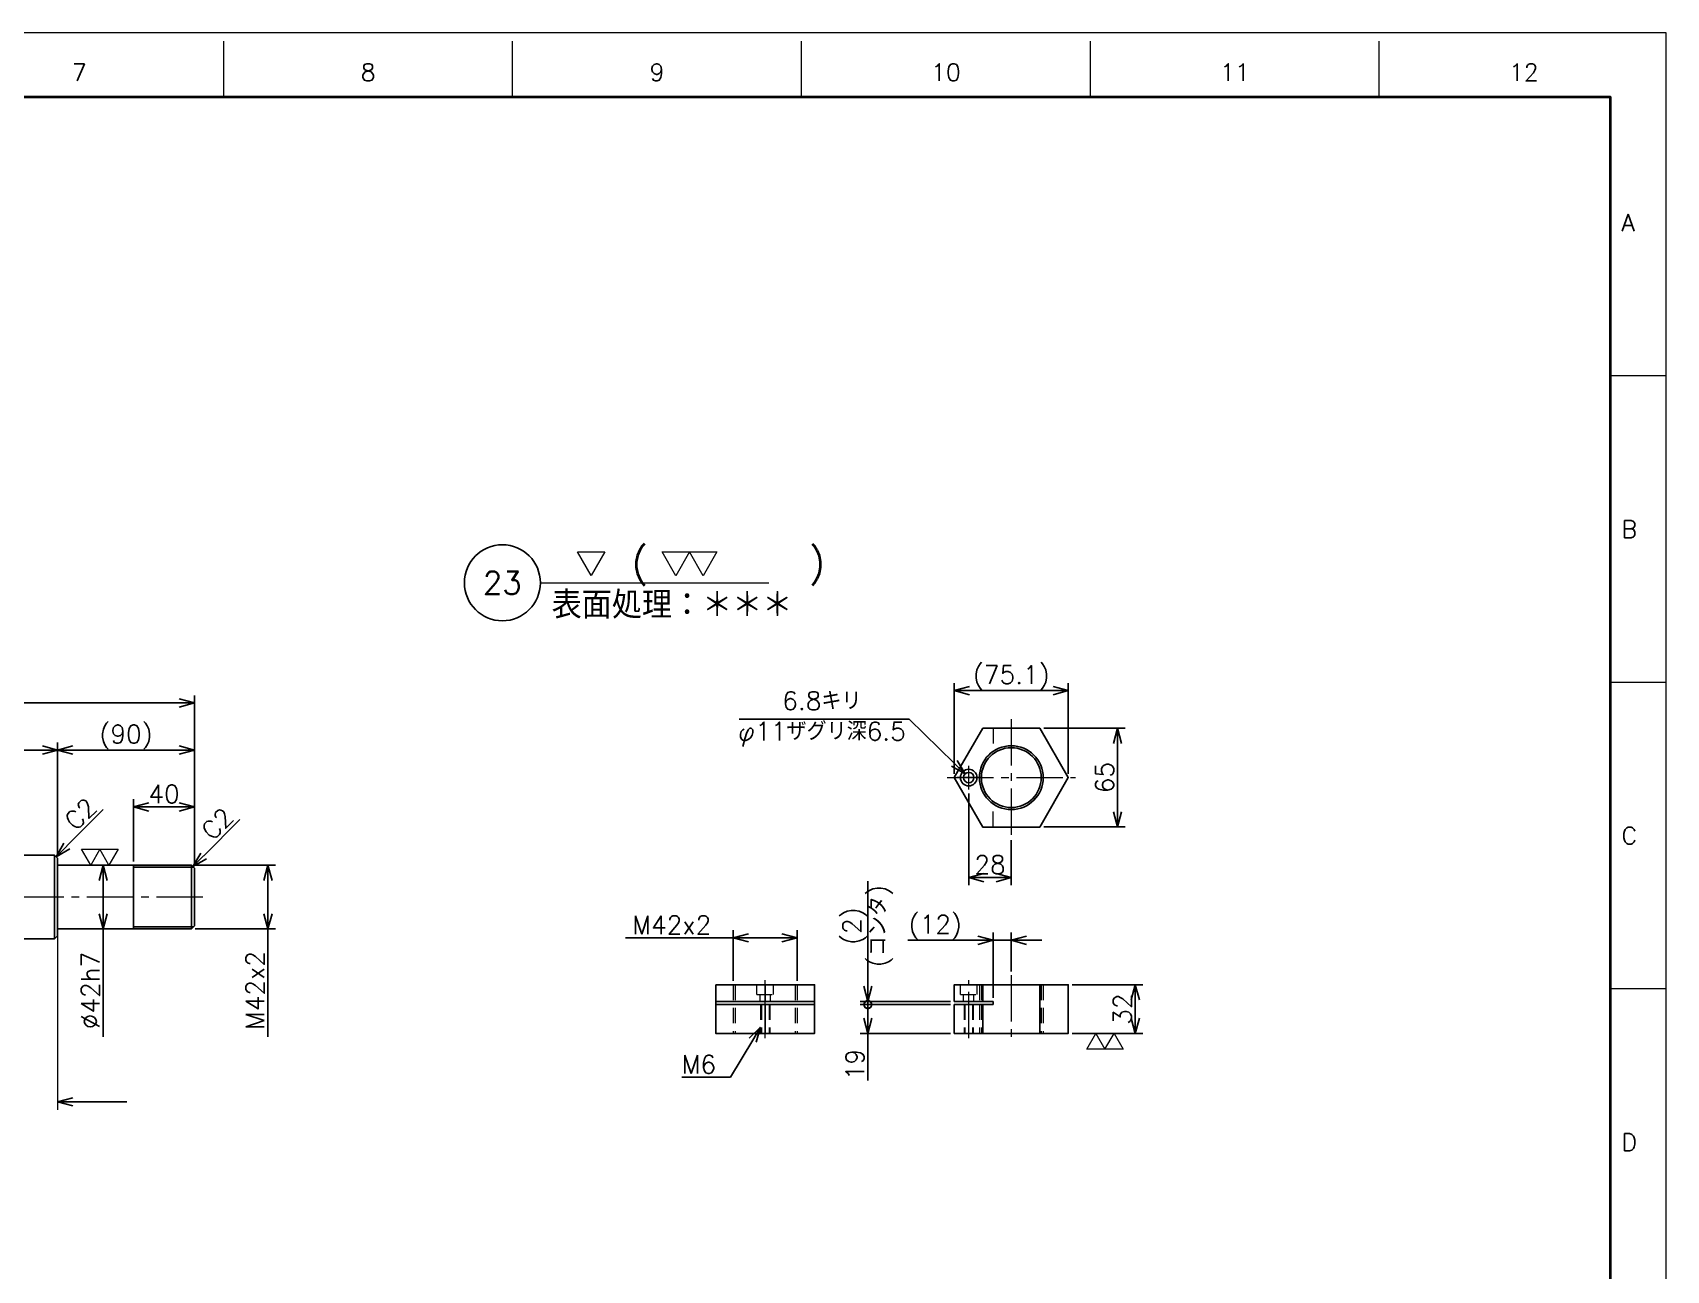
# Model space of a CAD drawing. Header units: millimetres. Extents: x 0 to 2352, y -34 to 1655.
# Drawn here: x 1277 to 2352, y 841 to 1655 of the extents above; entities that cross this region are included whole.
import ezdxf
from ezdxf import colors
from ezdxf.entities.mleader import LeaderData, LeaderLine
from ezdxf.enums import TextEntityAlignment as Align
from ezdxf.math import Vec2, Vec3

# ---------------------------------------------------------------- set-up
doc = ezdxf.new("R2010")
doc.units = ezdxf.units.MM
doc.header["$LTSCALE"] = 1.6
doc.header["$PDMODE"] = 99
doc.header["$PDSIZE"] = 1
doc.linetypes.add('CENTER2', pattern=[28.575, 19.05, -3.175, 3.175, -3.175])
doc.linetypes.add('HIDDEN', pattern=[9.525, 6.35, -3.175])
for name, color, linetype, lineweight in [('04_HIDDEN', 2, 'HIDDEN', 13), ('05_CENTER', 4, 'CENTER2', 13), ('07_TEXT', 3, 'Continuous', 13), ('08_DIM', 3, 'Continuous', 13), ('90_FRAME', 5, 'Continuous', 35)]:
    doc.layers.add(name, color=color, linetype=linetype, lineweight=lineweight)
doc.layers.add('91_BLANK', color=5, linetype='Continuous', lineweight=0, plot=False)
doc.styles.add('KSS_TXT', font='txt.shx', dxfattribs={"bigfont": 'extfont2.shx'})
doc.styles.get("Standard").update_dxf_attribs({"font": 'txt.shx', "bigfont": 'extfont2.shx'})
doc.dimstyles.new('KSS_DIM', dxfattribs={"dimscale": 4, "dimtxt": 3, "dimasz": 2.5, "dimexe": 1.25, "dimexo": 0.625, "dimtad": 1, "dimdsep": 46, "dimtxsty": 'KSS_TXT', "dimblk": 'OPEN30', "dimcen": 0, "dimazin": 2, "dimtfac": 0.75, "dimtmove": 0, "dimatfit": 3, "dimldrblk": 'OPEN30', "dimfxl": 1.25, "dimtolj": 1, "dimarcsym": 0})
doc.dimstyles.new('KSS_DIM$3', dxfattribs={"dimscale": 4, "dimtxt": 3, "dimasz": 2.5, "dimexe": 1.25, "dimexo": 0.625, "dimtad": 1, "dimtih": 1, "dimtoh": 1, "dimdsep": 46, "dimtxsty": 'KSS_TXT', "dimblk": 'OPEN30', "dimcen": 0, "dimazin": 2, "dimtfac": 0.75, "dimtofl": 0, "dimtmove": 0, "dimatfit": 3, "dimldrblk": 'OPEN30', "dimfxl": 1.25, "dimtolj": 1, "dimarcsym": 0})

# ---------------------------------------------------------------- blocks, each defined once
blk = doc.blocks.new('M6Za')
at = {"color": 0}
for radius in [5.5, 3.4]:
    blk.add_circle((0, 0), radius, dxfattribs=at)
at = {"layer": '05_CENTER'}
for p, q in [((7.8, 0), (-7.8, 0)), ((0, -7.8), (0, 7.8))]:
    blk.add_line(p, q, dxfattribs=at)
blk = doc.blocks.new('_Open30')
at = {"color": 0, "linetype": 'ByBlock', "lineweight": -2}
for p, q in [((-1, 0.27), (0, 0)), ((0, 0), (-1, -0.27)), ((0, 0), (-1, 0))]:
    blk.add_line(p, q, dxfattribs=at)
blk = doc.blocks.new('*D156')
at = {"layer": '08_DIM', "color": 0, "lineweight": -2, "transparency": 16777216}
for p, q in [((543.6, 1108.4), (543.6, 1219.6)), ((1383.6, 1108.4), (1383.6, 1219.6)), ((553.6, 1214.6), (1373.6, 1214.6))]:
    blk.add_line(p, q, dxfattribs=at)
at = {"layer": 'Defpoints', "color": 0, "transparency": 16777216}
for p in [(1383.6, 1214.6), (543.6, 1105.9), (1383.6, 1105.9)]:
    blk.add_point(p, dxfattribs=at)
at = {"layer": '08_DIM', "color": 0, "lineweight": -2, "transparency": 16777216, "xscale": 10, "yscale": 10, "zscale": 10, "rotation": 180}
blk.add_blockref('_Open30', (543.6, 1214.6), dxfattribs=at)
at = {"layer": '08_DIM', "color": 0, "lineweight": -2, "transparency": 16777216, "xscale": 10, "yscale": 10, "zscale": 10}
blk.add_blockref('_Open30', (1383.6, 1214.6), dxfattribs=at)
at = {"layer": '08_DIM', "color": 0, "transparency": 16777216, "insert": (963.6, 1223.1), "char_height": 12, "attachment_point": 5, "style": 'KSS_TXT'}
blk.add_mtext('\\A1;840', dxfattribs=at)
blk = doc.blocks.new('*D162')
at = {"layer": '08_DIM', "color": 0, "lineweight": -2, "transparency": 16777216}
for p, q in [((1343.6, 1110.4), (1343.6, 1151.2)), ((1383.6, 1108.4), (1383.6, 1151.2)), ((1353.6, 1146.2), (1373.6, 1146.2))]:
    blk.add_line(p, q, dxfattribs=at)
at = {"layer": 'Defpoints', "color": 0, "transparency": 16777216}
for p in [(1383.6, 1146.2), (1343.6, 1107.9), (1383.6, 1105.9)]:
    blk.add_point(p, dxfattribs=at)
at = {"layer": '08_DIM', "color": 0, "lineweight": -2, "transparency": 16777216, "xscale": 10, "yscale": 10, "zscale": 10, "rotation": 180}
blk.add_blockref('_Open30', (1343.6, 1146.2), dxfattribs=at)
at = {"layer": '08_DIM', "color": 0, "lineweight": -2, "transparency": 16777216, "xscale": 10, "yscale": 10, "zscale": 10}
blk.add_blockref('_Open30', (1383.6, 1146.2), dxfattribs=at)
at = {"layer": '08_DIM', "color": 0, "transparency": 16777216, "insert": (1363.6, 1154.7), "char_height": 12, "attachment_point": 5, "style": 'KSS_TXT'}
blk.add_mtext('\\A1;40', dxfattribs=at)
blk = doc.blocks.new('*D159')
at = {"layer": '08_DIM', "color": 0, "lineweight": -2, "transparency": 16777216}
for p, q in [((1293.6, 1114.9), (1293.6, 1188.6)), ((1373.6, 1183.6), (1303.6, 1183.6)), ((1383.6, 1108.4), (1383.6, 1188.6))]:
    blk.add_line(p, q, dxfattribs=at)
at = {"layer": 'Defpoints', "color": 0, "transparency": 16777216}
for p in [(1293.6, 1183.6), (1293.6, 1112.4), (1383.6, 1105.9)]:
    blk.add_point(p, dxfattribs=at)
at = {"layer": '08_DIM', "color": 0, "lineweight": -2, "transparency": 16777216, "xscale": 10, "yscale": 10, "zscale": 10, "rotation": 180}
blk.add_blockref('_Open30', (1293.6, 1183.6), dxfattribs=at)
at = {"layer": '08_DIM', "color": 0, "lineweight": -2, "transparency": 16777216, "xscale": 10, "yscale": 10, "zscale": 10}
blk.add_blockref('_Open30', (1383.6, 1183.6), dxfattribs=at)
at = {"layer": '08_DIM', "color": 0, "transparency": 16777216, "insert": (1338.6, 1192.1), "char_height": 12, "attachment_point": 5, "style": 'KSS_TXT'}
blk.add_mtext('\\A1;(90)', dxfattribs=at)
blk = doc.blocks.new('*D160')
at = {"layer": '08_DIM', "color": 0, "lineweight": -2, "transparency": 16777216}
for p, q in [((1384.1, 1107.9), (1437, 1107.9)), ((1432, 1097.9), (1432, 1075.9)), ((1384.1, 1065.9), (1437, 1065.9)), ((1432, 1065.9), (1432, 994.9))]:
    blk.add_line(p, q, dxfattribs=at)
at = {"layer": 'Defpoints', "color": 0, "transparency": 16777216}
for p in [(1381.6, 1107.9), (1381.6, 1065.9), (1432, 1065.9)]:
    blk.add_point(p, dxfattribs=at)
at = {"layer": '08_DIM', "color": 0, "lineweight": -2, "transparency": 16777216, "xscale": 10, "yscale": 10, "zscale": 10}
for p, rotation in [((1432, 1107.9), 90), ((1432, 1065.9), 270)]:
    blk.add_blockref('_Open30', p, dxfattribs=dict(at, rotation=rotation))
at = {"layer": '08_DIM', "color": 0, "transparency": 16777216, "insert": (1423.5, 1025.4), "char_height": 12, "attachment_point": 5, "rotation": 90, "style": 'KSS_TXT'}
blk.add_mtext('\\A1;M42x2', dxfattribs=at)
blk = doc.blocks.new('*D161')
at = {"layer": '08_DIM', "color": 0, "lineweight": -2, "transparency": 16777216}
for p, q in [((1337.6, 1107.9), (1318.6, 1107.9)), ((1323.6, 1097.9), (1323.6, 1075.9)), ((1337.6, 1065.9), (1318.6, 1065.9)), ((1323.6, 1065.9), (1323.6, 994.9))]:
    blk.add_line(p, q, dxfattribs=at)
at = {"layer": 'Defpoints', "color": 0, "transparency": 16777216}
for p in [(1340.1, 1107.9), (1323.6, 1065.9), (1340.1, 1065.9)]:
    blk.add_point(p, dxfattribs=at)
at = {"layer": '08_DIM', "color": 0, "lineweight": -2, "transparency": 16777216, "xscale": 10, "yscale": 10, "zscale": 10}
for p, rotation in [((1323.6, 1107.9), 90), ((1323.6, 1065.9), 270)]:
    blk.add_blockref('_Open30', p, dxfattribs=dict(at, rotation=rotation))
at = {"layer": '08_DIM', "color": 0, "transparency": 16777216, "insert": (1315.1, 1025.4), "char_height": 12, "attachment_point": 5, "rotation": 90, "style": 'KSS_TXT'}
blk.add_mtext('\\A1;%%C42h7', dxfattribs=at)
blk = doc.blocks.new('*D163')
at = {"layer": '08_DIM', "color": 0, "lineweight": -2, "transparency": 16777216}
for p, q in [((633.6, 1114.9), (633.6, 1188.6)), ((1283.6, 1183.6), (643.6, 1183.6)), ((1293.6, 1114.9), (1293.6, 1188.6))]:
    blk.add_line(p, q, dxfattribs=at)
at = {"layer": 'Defpoints', "color": 0, "transparency": 16777216}
for p in [(633.6, 1183.6), (633.6, 1112.4), (1293.6, 1112.4)]:
    blk.add_point(p, dxfattribs=at)
at = {"layer": '08_DIM', "color": 0, "lineweight": -2, "transparency": 16777216, "xscale": 10, "yscale": 10, "zscale": 10, "rotation": 180}
blk.add_blockref('_Open30', (633.6, 1183.6), dxfattribs=at)
at = {"layer": '08_DIM', "color": 0, "lineweight": -2, "transparency": 16777216, "xscale": 10, "yscale": 10, "zscale": 10}
blk.add_blockref('_Open30', (1293.6, 1183.6), dxfattribs=at)
at = {"layer": '08_DIM', "color": 0, "transparency": 16777216, "insert": (963.6, 1192.1), "char_height": 12, "attachment_point": 5, "style": 'KSS_TXT'}
blk.add_mtext('660{\\H10.000000;%%p0.05}', dxfattribs=at)
blk = doc.blocks.new('*D166')
at = {"layer": '08_DIM', "color": 0, "lineweight": -2, "transparency": 16777216}
blk.add_line((1299.7, 1120.5), (1323.5, 1144.4), dxfattribs=at)
at = {"layer": 'Defpoints', "color": 0, "transparency": 16777216}
for p in [(1336.8, 1157.6), (1336.8, 1157.6), (1292.6, 1113.4)]:
    blk.add_point(p, dxfattribs=at)
at = {"layer": '08_DIM', "color": 0, "lineweight": -2, "transparency": 16777216, "xscale": 10, "yscale": 10, "zscale": 10, "rotation": 225.0000000000001}
blk.add_blockref('_Open30', (1292.6, 1113.4), dxfattribs=at)
at = {"layer": '08_DIM', "color": 0, "transparency": 16777216, "insert": (1308.7, 1141.6), "char_height": 12, "attachment_point": 5, "rotation": 45, "style": 'KSS_TXT'}
blk.add_mtext('\\A1;C2', dxfattribs=at)
blk = doc.blocks.new('*D167')
at = {"layer": '08_DIM', "color": 0, "lineweight": -2, "transparency": 16777216}
blk.add_line((1389.7, 1114), (1413.5, 1137.9), dxfattribs=at)
at = {"layer": 'Defpoints', "color": 0, "transparency": 16777216}
for p in [(1426.8, 1151.1), (1426.8, 1151.1), (1382.6, 1106.9)]:
    blk.add_point(p, dxfattribs=at)
at = {"layer": '08_DIM', "color": 0, "lineweight": -2, "transparency": 16777216, "xscale": 10, "yscale": 10, "zscale": 10, "rotation": 225.0000000000001}
blk.add_blockref('_Open30', (1382.6, 1106.9), dxfattribs=at)
at = {"layer": '08_DIM', "color": 0, "transparency": 16777216, "insert": (1398.7, 1135.1), "char_height": 12, "attachment_point": 5, "rotation": 45, "style": 'KSS_TXT'}
blk.add_mtext('\\A1;C2', dxfattribs=at)
blk = doc.blocks.new('*D169')
at = {"layer": '08_DIM', "color": 0, "lineweight": -2, "transparency": 16777216}
for p, q in [((1899.1, 1058.5), (1853.1, 1058.5)), ((1909.1, 1020.7), (1909.1, 1063.5)), ((1921.1, 1058.5), (1909.1, 1058.5)), ((1921.1, 1038), (1921.1, 1063.5)), ((1931.1, 1058.5), (1941.1, 1058.5))]:
    blk.add_line(p, q, dxfattribs=at)
at = {"layer": 'Defpoints', "color": 0, "transparency": 16777216}
for p in [(1909.1, 1058.5), (1921.1, 1035.5), (1909.1, 1018.2)]:
    blk.add_point(p, dxfattribs=at)
at = {"layer": '08_DIM', "color": 0, "lineweight": -2, "transparency": 16777216, "xscale": 10, "yscale": 10, "zscale": 10}
blk.add_blockref('_Open30', (1909.1, 1058.5), dxfattribs=at)
at = {"layer": '08_DIM', "color": 0, "lineweight": -2, "transparency": 16777216, "xscale": 10, "yscale": 10, "zscale": 10, "rotation": 180}
blk.add_blockref('_Open30', (1921.1, 1058.5), dxfattribs=at)
at = {"layer": '08_DIM', "color": 0, "transparency": 16777216, "insert": (1871.1, 1067), "char_height": 12, "attachment_point": 5, "style": 'KSS_TXT'}
blk.add_mtext('\\A1;(12)', dxfattribs=at)
blk = doc.blocks.new('_DotSmall')
at = {"color": 0, "linetype": 'ByBlock', "const_width": 0.5}
blk.add_lwpolyline([(-0.0625, 0, 1), (0.0625, 0, 1)], format="xyb", close=True, dxfattribs=at)
blk = doc.blocks.new('*D170')
at = {"layer": '08_DIM', "color": 0, "lineweight": -2, "transparency": 16777216}
for p, q in [((1826.7, 1028.2), (1826.7, 1097.4)), ((1881.1, 1018.2), (1821.7, 1018.2)), ((1881.1, 1016.2), (1821.7, 1016.2)), ((1826.7, 1016.2), (1826.7, 1018.2)), ((1826.7, 1016.2), (1826.7, 1006.2))]:
    blk.add_line(p, q, dxfattribs=at)
at = {"layer": 'Defpoints', "color": 0, "transparency": 16777216}
for p in [(1826.7, 1018.2), (1883.6, 1018.2), (1883.6, 1016.2)]:
    blk.add_point(p, dxfattribs=at)
at = {"layer": '08_DIM', "color": 0, "lineweight": -2, "transparency": 16777216, "xscale": 10, "yscale": 10, "zscale": 10}
for name, p, rotation in [('_Open30', (1826.7, 1018.2), 270), ('_DotSmall', (1826.7, 1016.2), 90)]:
    blk.add_blockref(name, p, dxfattribs=dict(at, rotation=rotation))
at = {"layer": '08_DIM', "color": 0, "transparency": 16777216, "char_height": 12, "attachment_point": 5, "rotation": 90, "style": 'KSS_TXT'}
for s, insert in [('\\A1;(コンタ)', (1835.2, 1067.8)), ('\\A1;(2)', (1818.2, 1067.8))]:
    blk.add_mtext(s, dxfattribs=dict(at, insert=insert))
blk = doc.blocks.new('*D171')
at = {"layer": '08_DIM', "color": 0, "lineweight": -2, "transparency": 16777216}
for p, q in [((1881.1, 1016.2), (1821.7, 1016.2)), ((1826.7, 1016.2), (1826.7, 1007.2)), ((1881.1, 997.2), (1821.7, 997.2)), ((1826.7, 997.2), (1826.7, 966.2))]:
    blk.add_line(p, q, dxfattribs=at)
at = {"layer": 'Defpoints', "color": 0, "transparency": 16777216}
for p in [(1883.6, 1016.2), (1826.7, 997.2), (1883.6, 997.2)]:
    blk.add_point(p, dxfattribs=at)
at = {"layer": '08_DIM', "color": 0, "lineweight": -2, "transparency": 16777216, "xscale": 10, "yscale": 10, "zscale": 10}
blk.add_blockref('_DotSmall', (1826.7, 1016.2), dxfattribs=at)
at = {"layer": '08_DIM', "color": 0, "lineweight": -2, "transparency": 16777216, "xscale": 10, "yscale": 10, "zscale": 10, "rotation": 270}
blk.add_blockref('_Open30', (1826.7, 997.2), dxfattribs=at)
at = {"layer": '08_DIM', "color": 0, "transparency": 16777216, "insert": (1818.2, 976.7), "char_height": 12, "attachment_point": 5, "rotation": 90, "style": 'KSS_TXT'}
blk.add_mtext('\\A1;19', dxfattribs=at)
blk = doc.blocks.new('*D172')
at = {"layer": '08_DIM', "color": 0, "lineweight": -2, "transparency": 16777216}
for p, q in [((1893.1, 1155.1), (1893.1, 1094.7)), ((1921.1, 1124.4), (1921.1, 1094.7)), ((1903.1, 1099.7), (1911.1, 1099.7))]:
    blk.add_line(p, q, dxfattribs=at)
at = {"layer": 'Defpoints', "color": 0, "transparency": 16777216}
for p in [(1893.1, 1157.6), (1921.1, 1126.9), (1921.1, 1099.7)]:
    blk.add_point(p, dxfattribs=at)
at = {"layer": '08_DIM', "color": 0, "lineweight": -2, "transparency": 16777216, "xscale": 10, "yscale": 10, "zscale": 10, "rotation": 180}
blk.add_blockref('_Open30', (1893.1, 1099.7), dxfattribs=at)
at = {"layer": '08_DIM', "color": 0, "lineweight": -2, "transparency": 16777216, "xscale": 10, "yscale": 10, "zscale": 10}
blk.add_blockref('_Open30', (1921.1, 1099.7), dxfattribs=at)
at = {"layer": '08_DIM', "color": 0, "transparency": 16777216, "insert": (1907.1, 1108.2), "char_height": 12, "attachment_point": 5, "style": 'KSS_TXT'}
blk.add_mtext('\\A1;28', dxfattribs=at)
blk = doc.blocks.new('*D173')
at = {"layer": '08_DIM', "color": 0, "lineweight": -2, "transparency": 16777216}
for p, q in [((1942.4, 1198), (1996, 1198)), ((1991, 1143), (1991, 1188)), ((1942.4, 1133), (1996, 1133))]:
    blk.add_line(p, q, dxfattribs=at)
at = {"layer": 'Defpoints', "color": 0, "transparency": 16777216}
for p in [(1939.9, 1198), (1991, 1198), (1939.9, 1133)]:
    blk.add_point(p, dxfattribs=at)
at = {"layer": '08_DIM', "color": 0, "lineweight": -2, "transparency": 16777216, "xscale": 10, "yscale": 10, "zscale": 10}
for p, rotation in [((1991, 1198), 90), ((1991, 1133), 270)]:
    blk.add_blockref('_Open30', p, dxfattribs=dict(at, rotation=rotation))
at = {"layer": '08_DIM', "color": 0, "transparency": 16777216, "insert": (1982.5, 1165.5), "char_height": 12, "attachment_point": 5, "rotation": 90, "style": 'KSS_TXT'}
blk.add_mtext('\\A1;65', dxfattribs=at)
blk = doc.blocks.new('*D174')
at = {"layer": '08_DIM', "color": 0, "lineweight": -2, "transparency": 16777216}
for p, q in [((1883.6, 1168), (1883.6, 1227.7)), ((1958.6, 1168), (1958.6, 1227.7)), ((1893.6, 1222.7), (1948.6, 1222.7))]:
    blk.add_line(p, q, dxfattribs=at)
at = {"layer": 'Defpoints', "color": 0, "transparency": 16777216}
for p in [(1958.6, 1222.7), (1883.6, 1165.5), (1958.6, 1165.5)]:
    blk.add_point(p, dxfattribs=at)
at = {"layer": '08_DIM', "color": 0, "lineweight": -2, "transparency": 16777216, "xscale": 10, "yscale": 10, "zscale": 10, "rotation": 180}
blk.add_blockref('_Open30', (1883.6, 1222.7), dxfattribs=at)
at = {"layer": '08_DIM', "color": 0, "lineweight": -2, "transparency": 16777216, "xscale": 10, "yscale": 10, "zscale": 10}
blk.add_blockref('_Open30', (1958.6, 1222.7), dxfattribs=at)
at = {"layer": '08_DIM', "color": 0, "transparency": 16777216, "insert": (1921.1, 1231.2), "char_height": 12, "attachment_point": 5, "style": 'KSS_TXT'}
blk.add_mtext('\\A1;(75.1)', dxfattribs=at)
blk = doc.blocks.new('*D175')
at = {"layer": '08_DIM', "color": 0, "lineweight": -2, "transparency": 16777216}
for p, q in [((1738.2, 1031.7), (1738.2, 1065.1)), ((1780.2, 1031.7), (1780.2, 1065.1)), ((1738.2, 1060.1), (1667.2, 1060.1)), ((1770.2, 1060.1), (1748.2, 1060.1))]:
    blk.add_line(p, q, dxfattribs=at)
at = {"layer": 'Defpoints', "color": 0, "transparency": 16777216}
for p in [(1738.2, 1060.1), (1738.2, 1029.2), (1780.2, 1029.2)]:
    blk.add_point(p, dxfattribs=at)
at = {"layer": '08_DIM', "color": 0, "lineweight": -2, "transparency": 16777216, "xscale": 10, "yscale": 10, "zscale": 10, "rotation": 180}
blk.add_blockref('_Open30', (1738.2, 1060.1), dxfattribs=at)
at = {"layer": '08_DIM', "color": 0, "lineweight": -2, "transparency": 16777216, "xscale": 10, "yscale": 10, "zscale": 10}
blk.add_blockref('_Open30', (1780.2, 1060.1), dxfattribs=at)
at = {"layer": '08_DIM', "color": 0, "transparency": 16777216, "insert": (1697.7, 1068.6), "char_height": 12, "attachment_point": 5, "style": 'KSS_TXT'}
blk.add_mtext('\\A1;M42x2', dxfattribs=at)
blk = doc.blocks.new('*D176')
at = {"layer": '08_DIM', "color": 0, "lineweight": -2, "transparency": 16777216}
for p, q in [((1961.1, 1029.2), (2007.7, 1029.2)), ((2002.7, 1007.2), (2002.7, 1019.2)), ((1961.1, 997.2), (2007.7, 997.2))]:
    blk.add_line(p, q, dxfattribs=at)
at = {"layer": 'Defpoints', "color": 0, "transparency": 16777216}
for p in [(1958.6, 1029.2), (2002.7, 1029.2), (1958.6, 997.2)]:
    blk.add_point(p, dxfattribs=at)
at = {"layer": '08_DIM', "color": 0, "lineweight": -2, "transparency": 16777216, "xscale": 10, "yscale": 10, "zscale": 10}
for p, rotation in [((2002.7, 1029.2), 90), ((2002.7, 997.2), 270)]:
    blk.add_blockref('_Open30', p, dxfattribs=dict(at, rotation=rotation))
at = {"layer": '08_DIM', "color": 0, "transparency": 16777216, "insert": (1994.2, 1013.2), "char_height": 12, "attachment_point": 5, "rotation": 90, "style": 'KSS_TXT'}
blk.add_mtext('\\A1;32', dxfattribs=at)
blk = doc.blocks.new('*D177')
at = {"layer": '08_DIM', "color": 0, "lineweight": -2, "transparency": 16777216}
for p, q in [((1742, 1204), (1853.8, 1204)), ((1853.8, 1204), (1883.5, 1174.9))]:
    blk.add_line(p, q, dxfattribs=at)
at = {"layer": 'Defpoints', "color": 0, "transparency": 16777216}
for p in [(1890.7, 1167.9), (1895.5, 1163.1)]:
    blk.add_point(p, dxfattribs=at)
at = {"layer": '08_DIM', "color": 0, "lineweight": -2, "transparency": 16777216, "xscale": 10, "yscale": 10, "zscale": 10, "rotation": 315.5634628427764}
blk.add_blockref('_Open30', (1890.7, 1167.9), dxfattribs=at)
at = {"layer": '08_DIM', "color": 0, "transparency": 16777216, "insert": (1796.5, 1204), "char_height": 12, "attachment_point": 5, "style": 'KSS_TXT'}
blk.add_mtext('\\A1;6.8キリ\\Pφ11ザグリ深6.5', dxfattribs=at)
blk = doc.blocks.new('AM_BALLOON1')
at = {"transparency": 16777216}
blk.add_circle((0, 0), 5, dxfattribs=at)
blk.add_attdef('B_NUMBER', text='', height=3, dxfattribs=at).set_placement((0, 0), align=Align.MIDDLE_CENTER)
blk = doc.blocks.new('_OPEN')
at = {"color": 0, "linetype": 'ByBlock'}
for p, q in [((-1, 0.17), (0, 0)), ((0, 0), (-1, -0.17)), ((0, 0), (-1, 0))]:
    blk.add_line(p, q, dxfattribs=at)
blk = doc.blocks.new('p1ba01')
for p, q in [((0, 0), (-1.5, 2.6)), ((-1.5, 2.6), (1.5, 2.6)), ((1.5, 2.6), (0, 0))]:
    blk.add_line(p, q)
blk = doc.blocks.new('p1ba02')
for p, q in [((-1.5, 2.6), (1.5, 2.6)), ((0, 0), (-1.5, 2.6)), ((1.5, 2.6), (0, 0)), ((3, 0), (1.5, 2.6)), ((1.5, 2.6), (4.5, 2.6)), ((4.5, 2.6), (3, 0))]:
    blk.add_line(p, q)

msp = doc.modelspace()

# ---------------------------------------------------------------- linework, layer by layer
at = {"color": 0}
for p, q in [((1291.603, 1114.45), (1291.603, 1059.45)), ((1381.603, 1107.95), (1293.603, 1107.95)), ((1343.603, 1107.95), (1343.603, 1065.95)), ((1381.603, 1107.95), (1381.603, 1065.95)), ((1383.603, 1105.95), (1381.603, 1107.95)), ((1343.603, 1106.642), (1382.911, 1106.642)), ((1377.603, 1106.642), (1382.911, 1106.642)), ((1383.603, 1067.95), (1383.603, 1105.95)), ((1293.603, 1065.95), (1381.603, 1065.95)), ((1343.603, 1067.257), (1382.911, 1067.257)), ((1381.603, 1065.95), (1383.603, 1067.95)), ((1759.172, 1029.248), (1759.172, 1018.248)), ((1902.323, 1029.248), (1902.323, 1018.248)), ((1939.851, 1029.248), (1939.851, 997.248)), ((1791.672, 1018.248), (1726.672, 1018.248)), ((1791.672, 1016.248), (1726.672, 1016.248)), ((1759.172, 1016.248), (1759.172, 997.248)), ((1883.559, 1018.248), (1909.087, 1018.248)), ((1909.087, 1016.248), (1883.559, 1016.248)), ((1902.323, 1016.248), (1902.323, 997.248)), ((1909.087, 1018.248), (1909.087, 1016.248))]:
    msp.add_line(p, q, dxfattribs=at)
for points in [[(1902.323, 1197.972), (1883.559, 1165.472), (1902.323, 1132.972), (1939.851, 1132.972), (1958.615, 1165.472), (1939.851, 1197.972)], [(1293.603, 1061.45), (1293.603, 1112.45), (1291.603, 1114.45), (635.603, 1114.45), (633.603, 1112.45), (633.603, 1061.45), (635.603, 1059.45), (1291.603, 1059.45)], [(1726.672, 1029.248), (1791.672, 1029.248), (1791.672, 997.248), (1726.672, 997.248)]]:
    msp.add_lwpolyline(points, close=True, dxfattribs=at)
msp.add_lwpolyline([(1883.559, 1016.248), (1883.559, 997.248), (1958.615, 997.248), (1958.615, 1029.248), (1883.559, 1029.248), (1883.559, 1018.248)], dxfattribs=at)
for radius in [21, 19.692]:
    msp.add_circle((1921.087, 1165.472), radius, dxfattribs=at)
at = {"layer": '04_HIDDEN'}
for p, q in [((1909.087, 1197.972), (1909.087, 1182.706)), ((1909.087, 1132.972), (1909.087, 1148.239)), ((1738.172, 1029.248), (1738.172, 997.248)), ((1739.48, 1029.248), (1739.48, 997.248)), ((1753.672, 1022.748), (1753.672, 1029.248)), ((1753.672, 1022.748), (1764.672, 1022.748)), ((1755.772, 1018.248), (1755.772, 1022.748)), ((1762.572, 1018.248), (1762.572, 1022.748)), ((1764.672, 1022.748), (1764.672, 1029.248)), ((1778.865, 1029.248), (1778.865, 997.248)), ((1780.172, 1029.248), (1780.172, 997.248)), ((1887.587, 1022.748), (1887.587, 1029.248)), ((1887.587, 1022.748), (1898.587, 1022.748)), ((1889.687, 1018.248), (1889.687, 1022.748)), ((1896.487, 1018.248), (1896.487, 1022.748)), ((1898.587, 1022.748), (1898.587, 1029.248)), ((1900.087, 1029.248), (1900.087, 1018.248)), ((1901.394, 1029.248), (1901.394, 1018.248)), ((1940.779, 1029.248), (1940.779, 997.248)), ((1942.087, 1029.248), (1942.087, 997.248)), ((1756.172, 1016.248), (1756.172, 997.248)), ((1756.672, 1016.248), (1756.672, 997.248)), ((1761.672, 1016.248), (1761.672, 997.248)), ((1762.172, 1016.248), (1762.172, 997.248)), ((1890.087, 1016.248), (1890.087, 997.248)), ((1890.587, 1016.248), (1890.587, 997.248)), ((1895.587, 1016.248), (1895.587, 997.248)), ((1896.087, 1016.248), (1896.087, 997.248)), ((1900.087, 1016.248), (1900.087, 997.248)), ((1901.394, 1016.248), (1901.394, 997.248))]:
    msp.add_line(p, q, dxfattribs=at)
at = {"layer": '05_CENTER'}
for p, q in [((1921.087, 1204.017), (1921.087, 1126.928)), ((1878.806, 1165.472), (1963.368, 1165.472)), ((535.681, 1086.95), (1391.525, 1086.95)), ((1759.172, 993.979), (1759.172, 1032.289)), ((1893.087, 993.979), (1893.087, 1032.289)), ((1921.087, 1035.533), (1921.087, 990.995))]:
    msp.add_line(p, q, dxfattribs=at)
at = {"layer": '08_DIM'}
for p, q in [((1611.251, 1293.613), (1761.644, 1293.613)), ((1293.603, 1061.45), (1293.603, 946.851))]:
    msp.add_line(p, q, dxfattribs=at)
at = {"layer": '90_FRAME', "color": 4, "lineweight": 13}
for p, q in [((1402.891, 1613), (1402.891, 1649.812)), ((1592.982, 1613), (1592.982, 1649.812)), ((1783.073, 1613), (1783.073, 1649.812)), ((1973.164, 1613), (1973.164, 1649.812)), ((2163.255, 1613), (2163.255, 1649.812)), ((2352.09, 1429.72), (2315.279, 1429.72)), ((2352.09, 1228.088), (2315.279, 1228.088)), ((2352.09, 1026.456), (2315.279, 1026.456))]:
    msp.add_line(p, q, dxfattribs=at)
at = {"layer": '90_FRAME'}
msp.add_lwpolyline([(110.322, 36.647), (2315.279, 36.647), (2315.279, 1613), (110.322, 1613)], close=True, dxfattribs=at)
at = {"layer": '91_BLANK'}
msp.add_lwpolyline([(0, 0), (2352.09, 0), (2352.09, 1655.492), (0, 1655.492)], close=True, dxfattribs=at)

# ---------------------------------------------------------------- block references
msp.add_blockref('M6Za', (1893.087, 1165.472))
at = {"layer": '08_DIM'}
for name, p, xscale, yscale, zscale in [('p1ba01', (1644.664, 1298.382), 6, 6, 6), ('p1ba02', (1700.288, 1298.287), 6, 6, 6), ('p1ba02', (1315.356, 1107.95), 4, 4, 4)]:
    msp.add_blockref(name, p, dxfattribs=dict(at, xscale=xscale, yscale=yscale, zscale=zscale))
at = {"layer": '08_DIM', "xscale": 4, "yscale": 4, "zscale": 4, "rotation": 180}
msp.add_blockref('p1ba02', (1988.712, 997.248), dxfattribs=at)

# ---------------------------------------------------------------- texts
at = {"layer": '07_TEXT', "style": 'KSS_TXT'}
msp.add_text('(      )', height=18, dxfattribs=at).set_placement((1671.276, 1297.931))
at = {"layer": '07_TEXT', "insert": (1618.661, 1288.099), "char_height": 18, "attachment_point": 1, "style": 'KSS_TXT'}
msp.add_mtext('表面処理：＊＊＊', dxfattribs=at)
at = {"layer": '90_FRAME', "color": 0, "lineweight": 13, "style": 'KSS_TXT'}
for s, p in [('7', (1307.846, 1620.332)), ('8', (1497.937, 1620.332)), ('9', (1688.028, 1620.332)), ('10', (1878.119, 1620.332)), ('11', (2068.209, 1620.332)), ('12', (2258.3, 1620.332))]:
    msp.add_text(s, height=11.36, dxfattribs=at).set_placement(p, align=Align.BOTTOM_CENTER)
for s, p in [('A', (2322.597, 1530.536)), ('B', (2322.597, 1328.904)), ('C', (2322.597, 1127.272)), ('D', (2322.597, 925.64))]:
    msp.add_text(s, height=11.36, dxfattribs=at).set_placement(p, align=Align.MIDDLE_LEFT)

# ---------------------------------------------------------------- dimensions: what is measured, and where the dimension line sits
at = {"layer": '08_DIM'}
dim = msp.add_linear_dim(base=(1958.615, 1222.693), p1=(1883.559, 1165.472), p2=(1958.615, 1165.472), text='(<>)', dimstyle='KSS_DIM', override={"dimdec": 1}, dxfattribs=at)
dim.commit()
dim.dimension.update_dxf_attribs({"geometry": '*D174', "text_midpoint": (1921.087, 1231.202)})
for base, p1, p2, picture, middle in [((1383.603, 1214.588), (543.603, 1105.95), (1383.603, 1105.95), '*D156', (963.603, 1223.088)), ((1921.087, 1099.682), (1893.087, 1157.629), (1921.087, 1126.928), '*D172', (1907.087, 1108.182))]:
    dim = msp.add_linear_dim(base=base, p1=p1, p2=p2, dimstyle='KSS_DIM', dxfattribs=at)
    dim.commit()
    dim.dimension.update_dxf_attribs({"geometry": picture, "text_midpoint": middle})
dim = msp.add_diameter_dim_2p(p1=(1895.515, 1163.092), p2=(1890.659, 1167.853), text='<>キリ\\Xφ11ザグリ深6.5', dimstyle='KSS_DIM$3', override={"dimpost": '<>', "dimtix": 1}, dxfattribs=at)
dim.commit()
dim.dimension.update_dxf_attribs({"geometry": '*D177', "text_midpoint": (1796.459, 1204.035), "dimtype": 163})
dim = msp.add_linear_dim(base=(633.603, 1183.635), p1=(1293.603, 1112.45), p2=(633.603, 1112.45), dimstyle='KSS_DIM', override={"dimpost": '', "dimtol": 1, "dimlim": 0, "dimtp": 0.05, "dimtm": 0.05, "dimtfac": 0.833333, "dimtdec": 2, "dimtolj": 0, "dimtzin": 8}, dxfattribs=at)
dim.commit()
dim.dimension.update_dxf_attribs({"geometry": '*D163', "text_midpoint": (963.603, 1192.135)})
for base, p1, p2, angle, text, picture, middle in [((1293.603, 1183.635), (1383.603, 1105.95), (1293.603, 1112.45), 180, '(<>)', '*D159', (1338.603, 1192.135)), ((1323.617, 1065.95), (1340.103, 1107.95), (1340.103, 1065.95), 90, '%%C<>h7', '*D161', (1315.117, 1025.45)), ((1431.995, 1065.95), (1381.603, 1107.95), (1381.603, 1065.95), 270, 'M<>x2', '*D160', (1423.495, 1025.45))]:
    dim = msp.add_linear_dim(base=base, p1=p1, p2=p2, angle=angle, text=text, dimstyle='KSS_DIM', dxfattribs=at)
    dim.commit()
    dim.dimension.update_dxf_attribs({"geometry": picture, "text_midpoint": middle})
for base, p1, p2, angle, picture, middle in [((1990.96, 1197.972), (1939.851, 1132.972), (1939.851, 1197.972), 90, '*D173', (1982.452, 1165.472)), ((1383.603, 1146.21), (1343.603, 1107.95), (1383.603, 1105.95), 180, '*D162', (1363.603, 1154.71)), ((2002.678, 1029.248), (1958.615, 997.248), (1958.615, 1029.248), 90, '*D176', (1994.178, 1013.248))]:
    dim = msp.add_linear_dim(base=base, p1=p1, p2=p2, angle=angle, dimstyle='KSS_DIM', dxfattribs=at)
    dim.commit()
    dim.dimension.update_dxf_attribs({"geometry": picture, "text_midpoint": middle})
for p1, p2, picture, middle in [((1292.603, 1113.45), (1336.8, 1157.647), '*D166', (1308.691, 1141.559)), ((1382.603, 1106.95), (1426.8, 1151.147), '*D167', (1398.691, 1135.059))]:
    dim = msp.add_aligned_dim(p1=p1, p2=p2, distance=0, text='C2', dimstyle='KSS_DIM', override={"dimse1": 1, "dimse2": 1, "dimsd2": 1}, dxfattribs=at)
    dim.commit()
    dim.dimension.update_dxf_attribs({"geometry": picture, "text_midpoint": middle})
dim = msp.add_linear_dim(base=(1826.737, 1018.248), p1=(1883.559, 1016.248), p2=(1883.559, 1018.248), angle=90, text='(<>', dimstyle='KSS_DIM', override={"dimpost": ')\\X(コンタ)', "dimblk1": 'DotSmall', "dimblk2": 'Open30', "dimsah": 1}, dxfattribs=at)
dim.commit()
dim.dimension.update_dxf_attribs({"geometry": '*D170', "text_midpoint": (1818.237, 1067.848)})
for base, p1, p2, text, picture, middle in [((1738.172, 1060.119), (1780.172, 1029.248), (1738.172, 1029.248), 'M<>x2', '*D175', (1697.672, 1068.619)), ((1909.087, 1058.457), (1921.087, 1035.533), (1909.087, 1018.248), '(<>)', '*D169', (1871.087, 1066.957))]:
    dim = msp.add_linear_dim(base=base, p1=p1, p2=p2, text=text, dimstyle='KSS_DIM', dxfattribs=at)
    dim.commit()
    dim.dimension.update_dxf_attribs({"geometry": picture, "text_midpoint": middle})
dim = msp.add_linear_dim(base=(1826.737, 997.248), p1=(1883.559, 1016.248), p2=(1883.559, 997.248), angle=90, dimstyle='KSS_DIM', override={"dimblk1": 'DotSmall', "dimblk2": 'Open30', "dimsah": 1}, dxfattribs=at)
dim.commit()
dim.dimension.update_dxf_attribs({"geometry": '*D171', "text_midpoint": (1818.237, 976.746)})

# ---------------------------------------------------------------- leaders
msp.add_leader([(1293.603, 952.18), (1339.069, 952.18)], dimstyle='KSS_DIM', dxfattribs=at)
ml = msp.add_multileader_block('Standard', dxfattribs=at)
ml.set_content('AM_BALLOON1', color=256, scale=5)
ml.set_attribute('B_NUMBER', '23', width=0)
ml.set_leader_properties(color=256, linetype='ByLayer', lineweight=-1)
ml.set_arrow_properties(name='OPEN')
ml.build(insert=Vec2(0, 0))
ml.multileader.update_dxf_attribs({"leader_type": 0, "has_dogleg": 0, "text_right_attachment_type": 6, "dogleg_length": 0, "arrow_head_size": 10, "scale": 2.5, "block_connection_type": 1})
ctx = ml.context
ctx.base_point, ctx.scale, ctx.char_height, ctx.arrow_head_size, ctx.landing_gap_size, ctx.plane_origin = Vec3(1586.222, 1293.633), 2.5, 20, 10, 10, Vec3(1586.222, 1293.633)
ctx.right_attachment, ctx.attachment_type = 6, 1
notes = []
notes.append((ctx, [(0, (0, 0, 0), (0, 0), (1, 0), 1, [])]))
ctx.block.insert = Vec3(1586.222, 1293.633)
ml = msp.add_multileader_mtext('Standard', dxfattribs=at)
ml.set_content('M6', color=256)
ml.set_leader_properties()
ml.set_arrow_properties(name='OPEN30')
ml.build(insert=Vec2(0, 0))
ml.multileader.update_dxf_attribs({"text_left_attachment_type": 6, "text_right_attachment_type": 6, "dogleg_length": 0.36, "arrow_head_size": 10, "scale": 4})
ctx = ml.context
ctx.base_point, ctx.scale, ctx.char_height, ctx.arrow_head_size, ctx.landing_gap_size, ctx.plane_origin = Vec3(1698.863, 968.414), 4, 12, 10, 8, Vec3(1756.172, 1001.312)
ctx.left_attachment, ctx.right_attachment, ctx.text_align_type = 6, 6, 2
notes.append((ctx, [(0, (1, 1, 0), (1736.303, 968.414), (-1, 0), 1.44, [(0, [(1756.172, 1001.312)], 0, [])])]))
ctx.mtext.insert, ctx.mtext.alignment, ctx.mtext.flow_direction = Vec3(1726.863, 982.814), 3, 5
for ctx, leaders in notes:
    for number, flags, end, landing, length, lines in leaders:
        leader = LeaderData()
        leader.index, (leader.has_last_leader_line, leader.has_dogleg_vector, leader.attachment_direction) = number, flags
        leader.last_leader_point, leader.dogleg_vector, leader.dogleg_length = Vec3(end), Vec3(landing), length
        for number, points, colour, breaks in lines:
            line = LeaderLine()
            line.index, line.vertices, line.color, line.breaks = number, Vec3.list(points), colors.encode_raw_color(colour), breaks
            leader.lines.append(line)
        ctx.leaders.append(leader)

doc.saveas('drawing.dxf')
